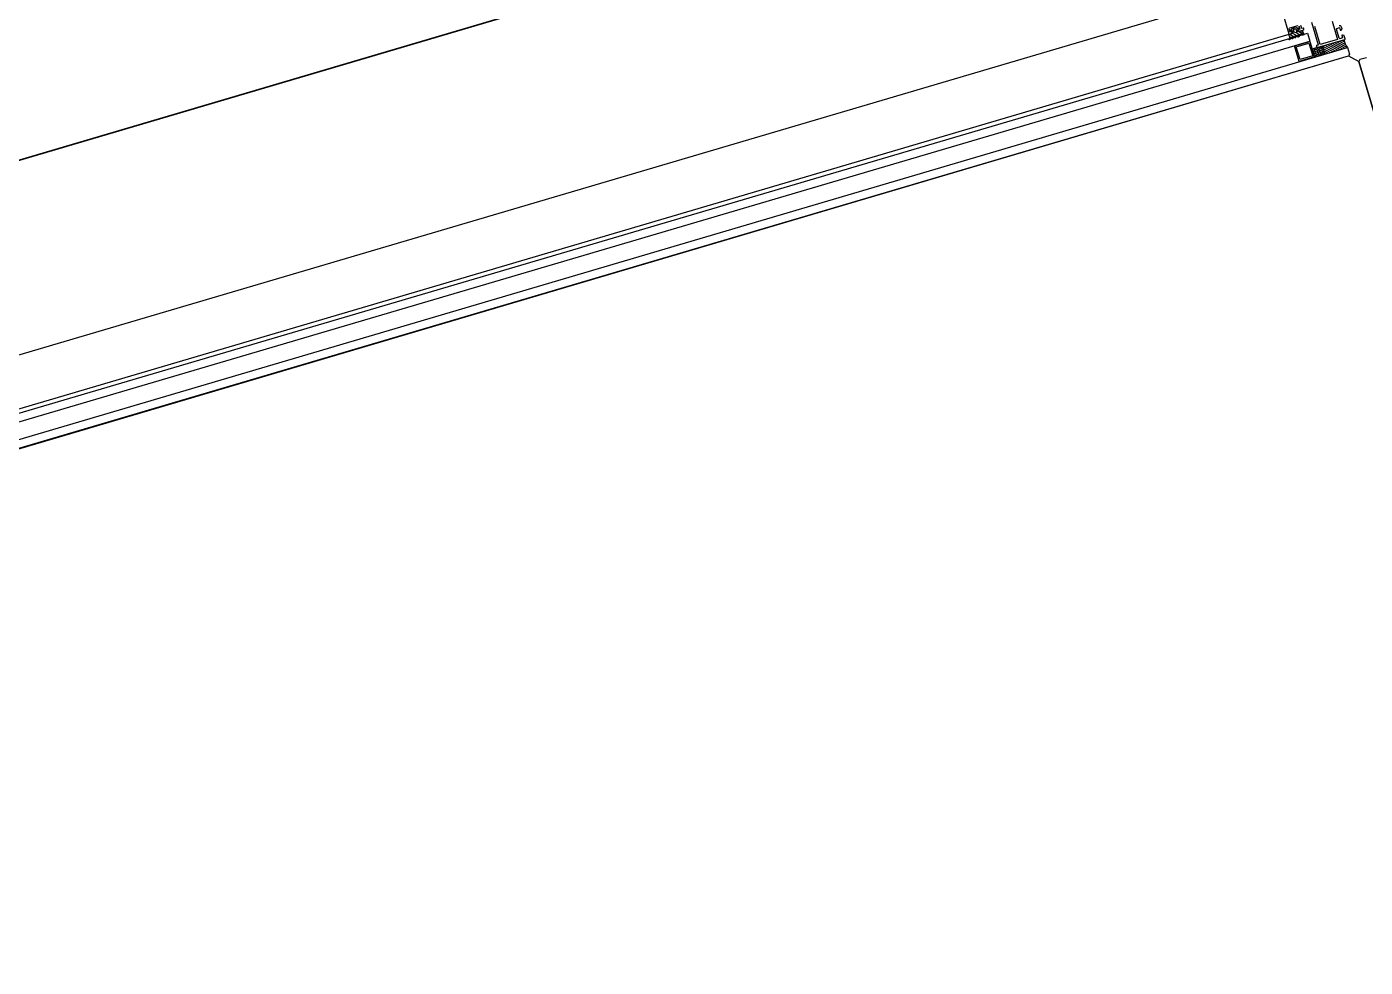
# Model space of a CAD drawing. Header units: millimetres. Extents: x 62878 to 70819, y -67946 to -61850.
# Drawn here: x 64036.4 to 64132.7, y -65540.9 to -65473.3 of the extents above; entities that cross this region are included whole.
import ezdxf

# ---------------------------------------------------------------- set-up
doc = ezdxf.new("R2010")
doc.units = ezdxf.units.MM
doc.layers.add('alan hesabı1', color=7, linetype='Continuous', plot=False)
doc.layers.add('DOGRAMA', color=171, linetype='Continuous', lineweight=0)
doc.layers.add('DUVAR-GAZBETON', color=84, linetype='Continuous', lineweight=35)

msp = doc.modelspace()

# ---------------------------------------------------------------- hatches: boundary and pattern name
at = {"layer": 'DOGRAMA', "lineweight": -2}
h = msp.add_hatch(dxfattribs=at)
h.set_pattern_fill('ANSI31', color=256, scale=0.05, angle=523.5057849383392, style=0)
h.set_pattern_definition([(151.4266584183392, (64233.81987369646, -65429.8609107142), (0.07592747398675415, 0.1394151397588898), [])])
edge = h.paths.add_edge_path(flags=16)
edge.add_arc((64127.77427661098, -65473.81484069573), 0.399999999991349, 94.88969939795749, 117.96361746342771, ccw=False)
edge.add_line((64127.74018149123, -65473.41629644122), (64127.81142092298, -65473.65793212342))
edge.add_line((64127.81142092298, -65473.65793212342), (64127.65795172239, -65473.7031781671))
edge.add_line((64127.65795172239, -65473.7031781671), (64127.58671229066, -65473.46154248496))
edge = h.paths.add_edge_path()
edge.add_arc((64127.77427661089, -65473.81484069578), 0.4999999999918459, 69.55676077035048, 143.2965560624527, ccw=False)
edge.add_line((64127.94891625274, -65473.34633136238), (64127.97719503006, -65473.44224961272))
edge.add_line((64127.97719503006, -65473.44224961272), (64127.8620931296, -65473.47618414552))
edge.add_line((64127.8620931296, -65473.47618414552), (64127.87906039602, -65473.5337350957))
edge.add_arc((64127.97497864639, -65473.5054563184), 0.09999999999889968, 196.4266584064359, 286.4266584076148)
edge.add_line((64128.00325742369, -65473.60137456877), (64128.21427757449, -65473.53916125867))
edge.add_line((64128.21427757449, -65473.53916125867), (64128.26517937368, -65473.71181410937))
edge.add_line((64128.26517937368, -65473.71181410937), (64128.22731142925, -65473.72297839938))
edge.add_arc((64128.20893022404, -65473.66063153664), 0.06499999999444118, 218.0173228645162, 286.4266583806143, ccw=False)
edge.add_arc((64128.13196808954, -65473.72079842728), 0.03268943074022217, 38.0173229450515, 231.8569375806792)
edge.add_arc((64128.20986652414, -65473.5730634991), 0.1992591642444687, 240.5104368826005, 290.7763440424505)
edge.add_arc((64128.29342193127, -65473.80770841379), 0.05002797726327479, -72.60118295319711, 104.91205334178821, ccw=False)
edge.add_arc((64128.21186407527, -65473.54684343244), 0.323345041266612, 248.0409955245116, 287.3673056790822, ccw=False)
edge.add_arc((64128.08347256925, -65473.86527935774), 0.01999999996547533, 68.04099562233293, 136.4266585003316)
edge.add_line((64128.06898271631, -65473.85149370722), (64127.91731413951, -65474.01090985972))
edge.add_arc((64127.90644674981, -65474.00057062179), 0.0149999999947166, 156.4266584203084, 316.4266583754653, ccw=False)
edge.add_line((64127.89269851625, -65473.99457178239), (64127.94193843792, -65473.88172296315))
edge.add_arc((64127.92360745983, -65473.87372451062), 0.02000000001911459, 336.4266584270227, 496.4266584377243)
edge.add_line((64127.90911760687, -65473.85993886004), (64127.70629398875, -65474.0731231698))
edge.add_arc((64127.69542659904, -65474.06278393186), 0.01500000001027455, 156.4266584059503, 316.4266583936433, ccw=False)
edge.add_line((64127.68167836547, -65474.05678509246), (64127.7309182871, -65473.94393627325))
edge.add_arc((64127.71258730903, -65473.93593782071), 0.0200000000020181, 336.4266583829101, 496.426658393888)
edge.add_line((64127.69809745609, -65473.92215217013), (64127.49527383796, -65474.1353364799))
edge.add_arc((64127.48440644822, -65474.12499724197), 0.01500000002107349, 156.4266584647672, 316.42665847124834, ccw=False)
edge.add_line((64127.47065821464, -65474.11899840257), (64127.51989813626, -65474.00614958335))
edge.add_arc((64127.5015671582, -65473.99815113081), 0.01999999998868056, 336.426658366238, 496.426658366621)
edge.add_line((64127.48707730528, -65473.98436548024), (64127.28425368711, -65474.19754978998))
edge.add_arc((64127.27338629741, -65474.18721055207), 0.0149999999899576, 156.4266583869643, 316.42665843489226, ccw=False)
edge.add_line((64127.25963806387, -65474.18121171267), (64127.30558026543, -65474.07592065958))
edge.add_arc((64127.21392537511, -65474.03592839691), 0.09999999997262526, 336.426658400834, 376.4266584019751)
edge.add_line((64127.30984362546, -65474.00764961963), (64127.25509507083, -65473.82194903186))
edge.add_line((64127.25509507083, -65473.82194903186), (64127.46611522161, -65473.75973572177))
edge.add_arc((64127.43783644429, -65473.66381747139), 0.1000000000190303, 286.4266584160741, 376.4266584160741)
edge.add_line((64127.53375469468, -65473.63553869407), (64127.51678742828, -65473.57798774385))
edge.add_line((64127.51678742828, -65473.57798774385), (64127.40168552789, -65473.61192227666))
edge.add_line((64127.40168552789, -65473.61192227666), (64127.37340675054, -65473.51600402626))
h = msp.add_hatch(dxfattribs=at)
h.set_pattern_fill('AR-HBONE', color=256, scale=0.03, angle=523.5057849383392, style=0)
h.set_pattern_definition([(61.42665841833934, (64114.8331950943, -65441.6840355109), (-0.04799067648917342, 0.1627786686581245), [0.359999999999998, -0.1199999999999995]), (151.4266584183392, (64114.8905890904, -65441.57865083836), (-0.04799067648917342, 0.1627786686581245), [0.3599999999999989, -0.1199999999999998])])
h.paths.add_polyline_path([(64129.16035385579, -65474.80321808888), (64128.92055822987, -65474.87391503215), (64129.09023089378, -65475.44942453438), (64129.83213729764, -65475.23069446055), (64129.6624646338, -65474.65518495836)])
h = msp.add_hatch(dxfattribs=at)
h.set_pattern_fill('ANSI31', color=256, scale=0.03999999999999999, angle=523.5057849383392, style=0)
h.set_pattern_definition([(151.4266584183392, (64253.291278521, -65424.12031891909), (0.06074197918940329, 0.1115321118071118), [])])
h.paths.add_polyline_path([(64129.93547652246, -65474.60336538924, 0.4142135623420975), (64129.95407737758, -65474.56921120663), (64131.20341258863, -65474.20088013209, 0.1532309010706403), (64131.46900350284, -65474.74811085696), (64130.09737252264, -65475.15249737253)])
h.paths.add_polyline_path([(64129.6624646338, -65474.65518495836), (64129.90132233989, -65474.58476453416, 0.4142135623575963), (64129.93547652246, -65474.60336538924), (64130.09737252264, -65475.15249737253), (64129.83213729764, -65475.23069446055)])

# ---------------------------------------------------------------- linework, layer by layer
at = {"layer": 'alan hesabı1'}
msp.add_lwpolyline([(63724.95426861863, -65595.46300699344), (64131.54280300612, -65475.35181634451), (64132.28794008258, -65475.75773597493), (64579.09331549415, -66991.10609428944), (64176.60329802258, -67109.7100704219), (64175.12696321385, -67104.70251828383), (64170.38691273129, -67106.09998781179)], close=True, dxfattribs=at)
at = {"layer": 'DOGRAMA', "lineweight": -2}
for p, q in [((64020.91251691709, -65501.27017788317), (64126.67140429553, -65470.07402893146)), ((64021.28325596216, -65505.35665726873), (64128.58121290139, -65473.72289602546)), ((64128.58121290207, -65473.72289602774), (64128.75088556599, -65474.29840552997)), ((64021.45730618157, -65505.94701491874), (64128.75088556599, -65474.29840552997)), ((64022.42095896546, -65504.7246101935), (64127.27821479047, -65473.79428174857)), ((64129.66246463376, -65474.6551849583), (64129.83213729764, -65475.23069446055)), ((64129.66246463376, -65474.6551849583), (64129.83213729764, -65475.23069446055)), ((64019.41787890026, -65507.79934760061), (64131.46900350286, -65474.74811085695)), ((64019.68346981452, -65508.34657832548), (64131.54280300612, -65475.35181634451)), ((64129.28504758127, -65474.76645567837), (64128.9205582299, -65474.87391503221)), ((64131.46900350284, -65474.74811085696), (64131.61039738943, -65475.22770210882)), ((64131.61039738946, -65475.22770210882), (64131.5427579164, -65475.35189913648)), ((64132.35557955577, -65475.63353894706), (64132.28794008258, -65475.75773597498)), ((64132.83517080764, -65475.49214506049), (64132.35557955577, -65475.63353894706)), ((64160.58171626744, -65571.72686072193), (64132.28794008258, -65475.75773597493))]:
    msp.add_line(p, q, dxfattribs=at)
at = {"layer": 'DOGRAMA', "lineweight": -2, "ltscale": 0.5}
for points in [[(64126.33320693032, -65470.69501406986), (64127.24095568216, -65473.77398990667, 0.4142135623730951), (64127.27821479046, -65473.79428174857), (64127.44059479652, -65473.74640860647, 0.1991096956269791), (64127.47035905712, -65473.722360035), (64127.50896090441, -65473.65148079129, 0.6680969080520953), (64127.47612426067, -65473.61082721548), (64127.34979033308, -65473.64807319308), (64127.27909338978, -65473.40827756714, -0.4142135623730951), (64127.31291312633, -65473.34617905329), (64127.9076062786, -65473.17085063396, -0.4142135623730951)], [(64127.96970479246, -65473.2046703705), (64128.04040173574, -65473.44446599642), (64127.91405821635, -65473.48171480191, 0.6680969080520438), (64127.90852755996, -65473.5336798886), (64127.97940680366, -65473.57228173593, 0.1989616347782854), (64128.01746633786, -65473.57633438391), (64128.2572715556, -65473.50563461275, 0.3728392455561729), (64128.3279651009, -65473.39543080785, 0.4568501953068724), (64128.2897891867, -65473.37094117537), (64128.17468728623, -65473.40487570815), (64128.1068182207, -65473.17467190731, -0.4142135623730951)], [(64128.86850846817, -65472.9292580387), (64129.34924768253, -65474.55986829493, -0.4142135623730951), (64129.32895584062, -65474.59712740323), (64129.24262941531, -65474.62257830282, 0.4142135623730951), (64129.22233757337, -65474.65983741113), (64129.24778847295, -65474.74616383645, 0.4142135623730951), (64129.28504758127, -65474.76645567837), (64131.27055536387, -65474.18108498793, 0.4142135623730951), (64131.29084720578, -65474.1438258796), (64131.22600679725, -65473.92389492334, 0.1989616347783402), (64131.20195539793, -65473.8941210709), (64131.10593965202, -65473.86598469342, 0.6680475602943508), (64131.06282067258, -65473.90082010797), (64131.11303529745, -65474.07114214517), (64130.92119879675, -65474.12769969979, -0.4142135623730951), (64130.85910028287, -65474.09387996324), (64130.66963247486, -65473.4512276858, -0.4142135623730951), (64130.70345221139, -65473.38912917196), (64130.89528871214, -65473.33257161733), (64130.945503337, -65473.5028936545, 0.6680475602943992), (64131.00062382956, -65473.50876594536), (64131.06601648749, -65473.4330324496, 0.1991096956271691), (64131.07007196338, -65473.3949825072), (64131.03916608766, -65473.29015345137, 0.4142135623730951), (64130.86529024892, -65473.19545818906)]]:
    msp.add_lwpolyline(points, format="xyb", dxfattribs=at)
at = {"layer": 'DOGRAMA', "lineweight": -2}
for points in [[(64127.37340675054, -65473.51600402626, -0.3333333333332296), (64127.94891625274, -65473.34633136238), (64127.97719503006, -65473.44224961272), (64127.8620931296, -65473.47618414552), (64127.87906039602, -65473.5337350957, 0.4142135623730951), (64128.00325742369, -65473.60137456877), (64128.21427757449, -65473.53916125867), (64128.26517937368, -65473.71181410937), (64128.22731142925, -65473.72297839938, -0.3076847592325949), (64128.15772162648, -65473.70066501682, 1.128701775595035), (64128.11177820972, -65473.74650771811, 0.2229122392588673), (64128.28054792749, -65473.75936528051, -0.9785310008372164), (64128.30838135159, -65473.85544743612, -0.1732976222504512), (64128.09095143103, -65473.84673032475, 0.3075716929246892), (64128.06898271631, -65473.85149370722), (64127.91731413951, -65474.01090985972, -0.8390996311771624), (64127.89269851625, -65473.99457178239), (64127.94193843792, -65473.88172296315, 0.8390996311772869), (64127.90911760687, -65473.85993886004), (64127.70629398875, -65474.0731231698, -0.8390996311771624), (64127.68167836547, -65474.05678509246), (64127.7309182871, -65473.94393627325, 0.839099631177325), (64127.69809745609, -65473.92215217013), (64127.49527383796, -65474.1353364799, -0.8390996311769768), (64127.47065821464, -65474.11899840257), (64127.51989813626, -65474.00614958335, 0.8390996311770358), (64127.48707730528, -65473.98436548024), (64127.28425368711, -65474.19754978998, -0.8390996311781366), (64127.25963806387, -65474.18121171267), (64127.30558026543, -65474.07592065958, 0.1763269807084491), (64127.30984362546, -65474.00764961963), (64127.25509507083, -65473.82194903186), (64127.46611522161, -65473.75973572177, 0.4142135623728453), (64127.53375469468, -65473.63553869407), (64127.51678742828, -65473.57798774385), (64127.40168552789, -65473.61192227666)], [(64127.58671229066, -65473.46154248496, -0.1010205144335734), (64127.74018149123, -65473.41629644122), (64127.81142092298, -65473.65793212342), (64127.65795172239, -65473.7031781671)], [(64127.58671229066, -65473.46154248496, -0.1010205144335734), (64127.74018149123, -65473.41629644122), (64127.81142092298, -65473.65793212342), (64127.65795172239, -65473.7031781671)]]:
    msp.add_lwpolyline(points, format="xyb", close=True, dxfattribs=at)
at = {"layer": 'DOGRAMA', "linetype": 'ByBlock', "lineweight": -2}
msp.add_lwpolyline([(64130.3543627495, -65472.87694117169), (64130.73895412101, -65474.18142937667), (64129.49201686626, -65474.54905348179), (64129.10742549477, -65473.24456527681)], dxfattribs=at)
at = {"layer": 'DOGRAMA', "lineweight": -2}
for points in [[(64129.08457513831, -65475.43024088426), (64127.98151525911, -65475.75544682344), (64127.65348144224, -65474.64279511916), (64128.75654132143, -65474.31758918002)], [(64128.96037811063, -65475.36260141124), (64128.04915473215, -65475.63124979577), (64127.77767846992, -65474.7104345922), (64128.68890184839, -65474.44178620772)]]:
    msp.add_lwpolyline(points, close=True, dxfattribs=at)
msp.add_arc((64132.20806532603, -65474.05135154143), 1.015719411173231, 188.4655351136482, 223.3124261373018, dxfattribs=at)
at = {"layer": 'DUVAR-GAZBETON', "ltscale": 5}
msp.add_line((63714.53996131988, -65577.82276329251), (64145.51447628776, -65450.48456893033), dxfattribs=at)

doc.saveas('drawing.dxf')
